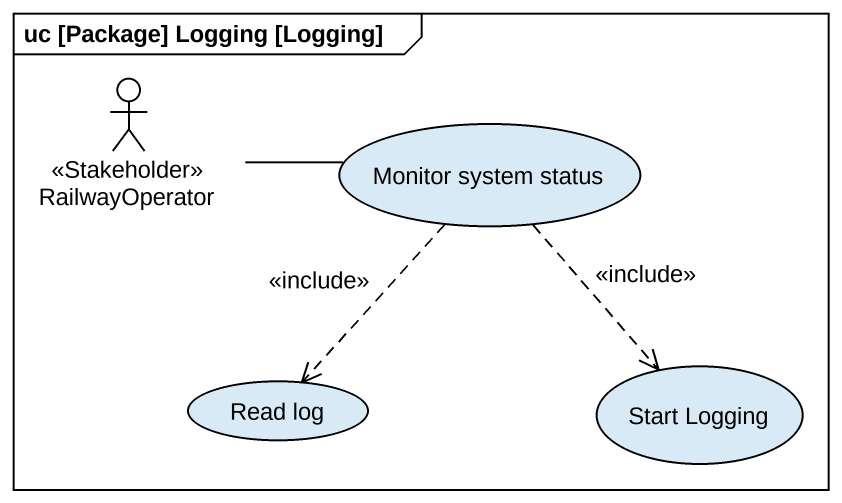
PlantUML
@startuml
mainframe uc [Package] Logging [Logging]
actor RailwayOperator <<Stakeholder>>
usecase "Monitor system status" as Monitor_system_status
usecase "Read log" as Read_log
usecase "Start Logging" as Start_Logging
RailwayOperator -right- Monitor_system_status
Monitor_system_status ..> Read_log : <<include>>
Monitor_system_status ..> Start_Logging : <<include>>
@enduml
